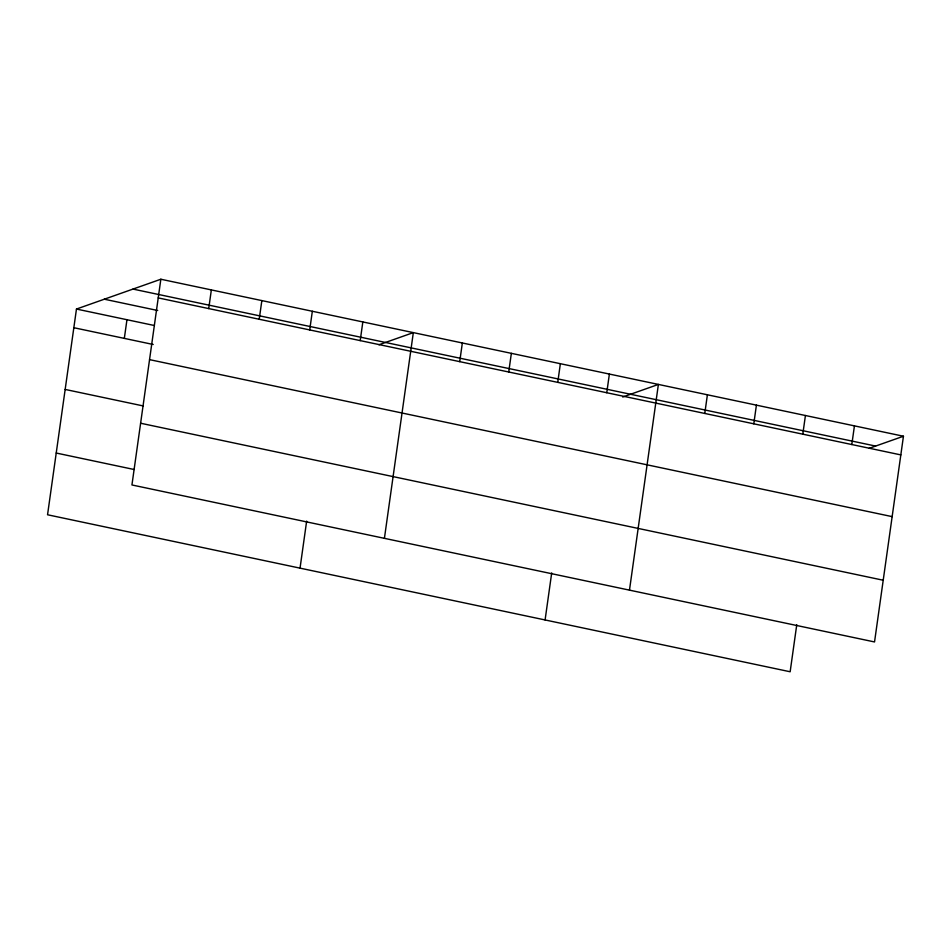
<?xml version="1.0" encoding="UTF-8"?>
<svg xmlns="http://www.w3.org/2000/svg" width="951" height="951" viewBox="0 0 951 951"><rect width="100%" height="100%" fill="white"/><g stroke="black" fill="none" stroke-linecap="round" stroke-linejoin="round"><path stroke-width="1.43" d="M160.85 279.237L131.939 484.962L874.54 641.949L903.45 436.236L160.85 279.237L76.46 309.051L47.55 514.764L790.15 671.763L796.76 624.724M124.331 338.39L126.959 319.726M208.721 308.576L211.348 289.912M259.219 319.251L261.846 300.587M309.717 329.926L312.332 311.262M300.041 568.139L306.65 521.112M360.215 340.613L362.83 321.949M384.418 538.337L413.328 332.624L378.962 344.761M459.725 361.642L462.341 342.978M508.737 372.007L511.353 353.344M557.75 382.373L560.365 363.698M545.089 619.945L551.699 572.918M606.762 392.727L609.377 374.064M629.479 590.143L658.389 384.43L622.715 397.031M704.774 413.447L707.401 394.784M753.786 423.813L756.414 405.15M802.799 434.179L805.426 415.516M851.811 444.533L854.438 425.87M869.083 448.373L903.45 436.236M132.997 289.08L875.598 446.067M158.223 297.901L900.823 454.899M104.313 299.208L157.688 310.501M76.46 309.051L154.371 325.515M73.833 327.715L153.194 344.488M149.545 359.633L892.157 516.631M65.167 389.435L143.078 405.911M140.605 423.231L883.217 580.229M56.228 453.033L134.139 469.509"/></g></svg>
